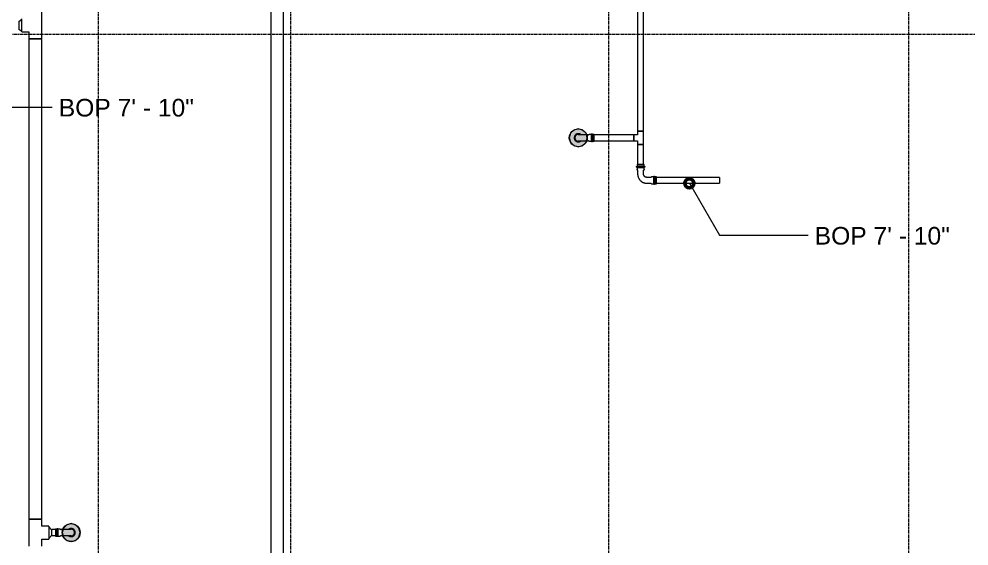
# Model space of a CAD drawing. Header units: inches. Extents: x -3679 to 241, y -496 to 1784.
# Drawn here: x -3072.6 to -2860.5, y 848.8 to 966.4 of the extents above; entities that cross this region are included whole.
import ezdxf

# ---------------------------------------------------------------- set-up
doc = ezdxf.new("R2010")
doc.units = ezdxf.units.IN
doc.header["$MEASUREMENT"] = 0
doc.linetypes.add('Grid Line', pattern=[0.875, 0.5, -0.125, 0.125, -0.125])
for name, color, linetype, lineweight in [('A-ANNO-NOTE', 250, 'Continuous', 9), ('G-ANNO-DIMS', 251, 'Continuous', 9), ('P-PIPE', 1, 'Continuous', 9), ('P-PIPE-CNTR', 1, 'Continuous', 9), ('S-GRID', 8, 'Continuous', 9)]:
    doc.layers.add(name, color=color, linetype=linetype, lineweight=lineweight)
doc.styles.add('Arial', font='arial.ttf', dxfattribs={"height": 3.934132})

# ---------------------------------------------------------------- blocks, each defined once
blk = doc.blocks.new('Victaulic-VicPress316-Elbow 90-45deg Style P568_P571 - Standard-V2-SECOND LEVEL')
at = {"layer": 'P-PIPE'}
for p, q in [((-3203.81, 730.05), (-3203.81, 729.6)), ((-3203.7, 731.1), (-3203.7, 730.2)), ((-3202.39, 730.21), (-3202.39, 731.1)), ((-3202.28, 729.6), (-3202.28, 730.05)), ((-3203.05, 729.6), (-3203.81, 729.6)), ((-3203.81, 729.31), (-3203.81, 728.97)), ((-3203.05, 729.31), (-3203.81, 729.31)), ((-3203.81, 728.97), (-3203.05, 728.97)), ((-3202.28, 729.6), (-3203.05, 729.6)), ((-3202.28, 729.31), (-3203.05, 729.31)), ((-3203.05, 728.97), (-3202.28, 728.97)), ((-3202.28, 728.97), (-3202.28, 729.31))]:
    blk.add_line(p, q, dxfattribs=at)
at = {"layer": 'P-PIPE', "flags": 128}
for points in [[(-3203.05, 733.4), (-3203.08, 733.4), (-3203.12, 733.4), (-3203.16, 733.4), (-3203.19, 733.39), (-3203.23, 733.38), (-3203.26, 733.38), (-3203.3, 733.37), (-3203.33, 733.36), (-3203.37, 733.34), (-3203.4, 733.33), (-3203.43, 733.32), (-3203.47, 733.3), (-3203.5, 733.28), (-3203.53, 733.26), (-3203.56, 733.24), (-3203.59, 733.22), (-3203.62, 733.2), (-3203.65, 733.18), (-3203.67, 733.15), (-3203.7, 733.13), (-3203.73, 733.1), (-3203.75, 733.07), (-3203.77, 733.04), (-3203.79, 733.01), (-3203.81, 732.98), (-3203.83, 732.95), (-3203.85, 732.92), (-3203.87, 732.89), (-3203.88, 732.85), (-3203.9, 732.82), (-3203.91, 732.79), (-3203.92, 732.75), (-3203.93, 732.72), (-3203.94, 732.68), (-3203.94, 732.65), (-3203.95, 732.61), (-3203.95, 732.57), (-3203.96, 732.54), (-3203.96, 732.5), (-3203.96, 732.46), (-3203.96, 732.43), (-3203.95, 732.39), (-3203.95, 732.35), (-3203.94, 732.32), (-3203.93, 732.28), (-3203.93, 732.25), (-3203.91, 732.21), (-3203.9, 732.18), (-3203.89, 732.14), (-3203.88, 732.11), (-3203.86, 732.08), (-3203.84, 732.05), (-3203.82, 732.01), (-3203.8, 731.98), (-3203.78, 731.95), (-3203.76, 731.92), (-3203.74, 731.9), (-3203.71, 731.87)], [(-3203.05, 733.26), (-3203.08, 733.26), (-3203.11, 733.25), (-3203.14, 733.25), (-3203.17, 733.25), (-3203.2, 733.24), (-3203.23, 733.23), (-3203.26, 733.23), (-3203.29, 733.22), (-3203.32, 733.21), (-3203.34, 733.2), (-3203.37, 733.18), (-3203.4, 733.17), (-3203.43, 733.16), (-3203.45, 733.14), (-3203.48, 733.12), (-3203.5, 733.1), (-3203.53, 733.09), (-3203.55, 733.07), (-3203.57, 733.05), (-3203.6, 733.02), (-3203.62, 733), (-3203.64, 732.98), (-3203.66, 732.95), (-3203.67, 732.93), (-3203.69, 732.9), (-3203.71, 732.88), (-3203.72, 732.85), (-3203.74, 732.82), (-3203.75, 732.8), (-3203.76, 732.77), (-3203.77, 732.74), (-3203.78, 732.71), (-3203.79, 732.68), (-3203.8, 732.65), (-3203.8, 732.62), (-3203.81, 732.59), (-3203.81, 732.56), (-3203.81, 732.53), (-3203.81, 732.5), (-3203.81, 732.47), (-3203.81, 732.44), (-3203.81, 732.41), (-3203.8, 732.38), (-3203.8, 732.35), (-3203.79, 732.32), (-3203.78, 732.29), (-3203.78, 732.26), (-3203.77, 732.23), (-3203.76, 732.2), (-3203.74, 732.17), (-3203.73, 732.14), (-3203.72, 732.12), (-3203.7, 732.1)], [(-3203.7, 732.49), (-3203.7, 732.49), (-3203.7, 732.49), (-3203.7, 732.48), (-3203.7, 732.47), (-3203.7, 732.46), (-3203.7, 732.45), (-3203.7, 732.44), (-3203.7, 732.42), (-3203.7, 732.4), (-3203.7, 732.38), (-3203.7, 732.36), (-3203.7, 732.33), (-3203.7, 732.31), (-3203.7, 732.28), (-3203.7, 732.25), (-3203.7, 732.21), (-3203.7, 732.18), (-3203.7, 732.14), (-3203.7, 732.11), (-3203.7, 732.07), (-3203.7, 732.03), (-3203.7, 731.98), (-3203.7, 731.94), (-3203.7, 731.9), (-3203.7, 731.85), (-3203.7, 731.8), (-3203.7, 731.75), (-3203.7, 731.7), (-3203.7, 731.65), (-3203.7, 731.6), (-3203.7, 731.55), (-3203.7, 731.5), (-3203.7, 731.44), (-3203.7, 731.39), (-3203.7, 731.33), (-3203.7, 731.28), (-3203.7, 731.22), (-3203.7, 731.17), (-3203.7, 731.11), (-3203.7, 731.1)], [(-3202.39, 731.86), (-3202.37, 731.88), (-3202.34, 731.91), (-3202.32, 731.94), (-3202.3, 731.97), (-3202.28, 732), (-3202.26, 732.03), (-3202.24, 732.06), (-3202.23, 732.09), (-3202.21, 732.13), (-3202.2, 732.16), (-3202.18, 732.19), (-3202.17, 732.23), (-3202.16, 732.26), (-3202.15, 732.3), (-3202.15, 732.33), (-3202.14, 732.37), (-3202.14, 732.41), (-3202.14, 732.44), (-3202.13, 732.48), (-3202.13, 732.52), (-3202.14, 732.55), (-3202.14, 732.59), (-3202.14, 732.63), (-3202.15, 732.66), (-3202.16, 732.7), (-3202.17, 732.73), (-3202.18, 732.77), (-3202.19, 732.8), (-3202.2, 732.84), (-3202.22, 732.87), (-3202.23, 732.9), (-3202.25, 732.93), (-3202.27, 732.97), (-3202.29, 733), (-3202.31, 733.03), (-3202.33, 733.06), (-3202.35, 733.08), (-3202.38, 733.11), (-3202.4, 733.14), (-3202.43, 733.16), (-3202.46, 733.19), (-3202.49, 733.21), (-3202.51, 733.23), (-3202.55, 733.25), (-3202.58, 733.27), (-3202.61, 733.29), (-3202.64, 733.31), (-3202.67, 733.32), (-3202.71, 733.34), (-3202.74, 733.35), (-3202.78, 733.36), (-3202.81, 733.37), (-3202.85, 733.38), (-3202.88, 733.39), (-3202.92, 733.39), (-3202.95, 733.4), (-3202.99, 733.4), (-3203.03, 733.4), (-3203.05, 733.4)], [(-3202.39, 732.1), (-3202.37, 732.13), (-3202.36, 732.16), (-3202.34, 732.18), (-3202.33, 732.21), (-3202.32, 732.24), (-3202.31, 732.27), (-3202.3, 732.3), (-3202.3, 732.33), (-3202.29, 732.36), (-3202.29, 732.39), (-3202.28, 732.42), (-3202.28, 732.45), (-3202.28, 732.48), (-3202.28, 732.51), (-3202.28, 732.54), (-3202.28, 732.57), (-3202.29, 732.6), (-3202.29, 732.63), (-3202.3, 732.66), (-3202.31, 732.69), (-3202.32, 732.72), (-3202.33, 732.75), (-3202.34, 732.78), (-3202.35, 732.81), (-3202.36, 732.84), (-3202.38, 732.86), (-3202.39, 732.89), (-3202.41, 732.92), (-3202.43, 732.94), (-3202.44, 732.97), (-3202.46, 732.99), (-3202.48, 733.01), (-3202.51, 733.03), (-3202.53, 733.06), (-3202.55, 733.08), (-3202.58, 733.09), (-3202.6, 733.11), (-3202.62, 733.13), (-3202.65, 733.15), (-3202.68, 733.16), (-3202.7, 733.18), (-3202.73, 733.19), (-3202.76, 733.2), (-3202.79, 733.21), (-3202.82, 733.22), (-3202.85, 733.23), (-3202.88, 733.24), (-3202.91, 733.24), (-3202.94, 733.25), (-3202.97, 733.25), (-3203, 733.26), (-3203.03, 733.26), (-3203.05, 733.26)], [(-3202.39, 731.1), (-3202.39, 731.15), (-3202.39, 731.21), (-3202.39, 731.26), (-3202.39, 731.32), (-3202.39, 731.37), (-3202.39, 731.43), (-3202.39, 731.48), (-3202.39, 731.54), (-3202.39, 731.59), (-3202.39, 731.64), (-3202.39, 731.69), (-3202.39, 731.74), (-3202.39, 731.79), (-3202.39, 731.84), (-3202.39, 731.88), (-3202.39, 731.93), (-3202.39, 731.97), (-3202.39, 732.02), (-3202.39, 732.06), (-3202.39, 732.1), (-3202.39, 732.13), (-3202.39, 732.17), (-3202.39, 732.21), (-3202.39, 732.24), (-3202.39, 732.27), (-3202.39, 732.3), (-3202.39, 732.33), (-3202.39, 732.35), (-3202.39, 732.37), (-3202.39, 732.4), (-3202.39, 732.41), (-3202.39, 732.43), (-3202.39, 732.45), (-3202.39, 732.46), (-3202.39, 732.47), (-3202.39, 732.48), (-3202.39, 732.48), (-3202.39, 732.49), (-3202.39, 732.49), (-3202.39, 732.49)], [(-3203.81, 730.05), (-3203.81, 730.06), (-3203.81, 730.07), (-3203.81, 730.08), (-3203.81, 730.09), (-3203.81, 730.11), (-3203.8, 730.12), (-3203.8, 730.13), (-3203.8, 730.14), (-3203.8, 730.15), (-3203.79, 730.16), (-3203.79, 730.17), (-3203.78, 730.18), (-3203.78, 730.19), (-3203.77, 730.2), (-3203.76, 730.2), (-3203.76, 730.21), (-3203.75, 730.22), (-3203.74, 730.23), (-3203.74, 730.24), (-3203.73, 730.25), (-3203.72, 730.25), (-3203.71, 730.26), (-3203.71, 730.27), (-3203.7, 730.27)], [(-3202.39, 730.27), (-3202.38, 730.26), (-3202.37, 730.26), (-3202.36, 730.25), (-3202.36, 730.24), (-3202.35, 730.23), (-3202.34, 730.22), (-3202.33, 730.22), (-3202.33, 730.21), (-3202.32, 730.2), (-3202.32, 730.19), (-3202.31, 730.18), (-3202.31, 730.17), (-3202.3, 730.16), (-3202.3, 730.15), (-3202.29, 730.14), (-3202.29, 730.13), (-3202.29, 730.12), (-3202.29, 730.11), (-3202.28, 730.1), (-3202.28, 730.09), (-3202.28, 730.07), (-3202.28, 730.06), (-3202.28, 730.05), (-3202.28, 730.05)], [(-3203.81, 729.31), (-3203.82, 729.31), (-3203.82, 729.31), (-3203.83, 729.31), (-3203.84, 729.31), (-3203.84, 729.31), (-3203.85, 729.31), (-3203.85, 729.31), (-3203.86, 729.32), (-3203.86, 729.32), (-3203.87, 729.32), (-3203.87, 729.32), (-3203.88, 729.32), (-3203.88, 729.33), (-3203.89, 729.33), (-3203.89, 729.33), (-3203.9, 729.34), (-3203.9, 729.34), (-3203.91, 729.34), (-3203.91, 729.35), (-3203.92, 729.35), (-3203.92, 729.36), (-3203.92, 729.36), (-3203.93, 729.37), (-3203.93, 729.37), (-3203.93, 729.38), (-3203.94, 729.38), (-3203.94, 729.39), (-3203.94, 729.39), (-3203.95, 729.4), (-3203.95, 729.4), (-3203.95, 729.41), (-3203.95, 729.41), (-3203.95, 729.42), (-3203.95, 729.42), (-3203.96, 729.43), (-3203.96, 729.44), (-3203.96, 729.44), (-3203.96, 729.45), (-3203.96, 729.45), (-3203.96, 729.46), (-3203.96, 729.46), (-3203.96, 729.47), (-3203.96, 729.48), (-3203.96, 729.48), (-3203.95, 729.49), (-3203.95, 729.49), (-3203.95, 729.5), (-3203.95, 729.5), (-3203.95, 729.51), (-3203.94, 729.51), (-3203.94, 729.52), (-3203.94, 729.52), (-3203.94, 729.53), (-3203.93, 729.53), (-3203.93, 729.54), (-3203.93, 729.54), (-3203.92, 729.55), (-3203.92, 729.55), (-3203.92, 729.56), (-3203.91, 729.56), (-3203.91, 729.57), (-3203.9, 729.57), (-3203.9, 729.57), (-3203.89, 729.58), (-3203.89, 729.58), (-3203.88, 729.58), (-3203.88, 729.58), (-3203.87, 729.59), (-3203.87, 729.59), (-3203.86, 729.59), (-3203.86, 729.59), (-3203.85, 729.59), (-3203.84, 729.6), (-3203.84, 729.6), (-3203.83, 729.6), (-3203.83, 729.6), (-3203.82, 729.6), (-3203.82, 729.6), (-3203.81, 729.6)], [(-3203.05, 729.6), (-3203.08, 729.6), (-3203.11, 729.6), (-3203.14, 729.6), (-3203.17, 729.6), (-3203.2, 729.6), (-3203.23, 729.6), (-3203.26, 729.6), (-3203.29, 729.6), (-3203.32, 729.6), (-3203.34, 729.6), (-3203.37, 729.6), (-3203.4, 729.6), (-3203.43, 729.6), (-3203.45, 729.6), (-3203.48, 729.6), (-3203.5, 729.6), (-3203.53, 729.6), (-3203.55, 729.6), (-3203.57, 729.6), (-3203.6, 729.6), (-3203.62, 729.6), (-3203.64, 729.6), (-3203.66, 729.6), (-3203.67, 729.6), (-3203.69, 729.6), (-3203.71, 729.6), (-3203.72, 729.6), (-3203.74, 729.6), (-3203.75, 729.6), (-3203.76, 729.6), (-3203.77, 729.6), (-3203.78, 729.6), (-3203.79, 729.6), (-3203.8, 729.6), (-3203.8, 729.6), (-3203.81, 729.6), (-3203.81, 729.6), (-3203.81, 729.6), (-3203.81, 729.6), (-3203.81, 729.6)], [(-3203.81, 729.6), (-3203.81, 729.6), (-3203.81, 729.6), (-3203.81, 729.6), (-3203.8, 729.6), (-3203.8, 729.6), (-3203.79, 729.6), (-3203.78, 729.6), (-3203.77, 729.6)], [(-3203.77, 729.31), (-3203.78, 729.31), (-3203.79, 729.31), (-3203.8, 729.31), (-3203.8, 729.31), (-3203.81, 729.31), (-3203.81, 729.31), (-3203.81, 729.31), (-3203.81, 729.31), (-3203.81, 729.31)], [(-3203.81, 729.31), (-3203.81, 729.31), (-3203.81, 729.31), (-3203.81, 729.31), (-3203.8, 729.31), (-3203.8, 729.31), (-3203.79, 729.31), (-3203.78, 729.31), (-3203.77, 729.31), (-3203.76, 729.31), (-3203.75, 729.31), (-3203.74, 729.31), (-3203.73, 729.31), (-3203.71, 729.31), (-3203.7, 729.31), (-3203.68, 729.31), (-3203.66, 729.31), (-3203.64, 729.31), (-3203.62, 729.31), (-3203.6, 729.31), (-3203.58, 729.31), (-3203.56, 729.31), (-3203.53, 729.31), (-3203.51, 729.31), (-3203.49, 729.31), (-3203.46, 729.31), (-3203.43, 729.31), (-3203.41, 729.31), (-3203.38, 729.31), (-3203.35, 729.31), (-3203.32, 729.31), (-3203.29, 729.31), (-3203.27, 729.31), (-3203.24, 729.31), (-3203.21, 729.31), (-3203.18, 729.31), (-3203.15, 729.31), (-3203.12, 729.31), (-3203.08, 729.31), (-3203.05, 729.31), (-3203.05, 729.31)], [(-3202.28, 729.6), (-3202.28, 729.6), (-3202.28, 729.6), (-3202.29, 729.6), (-3202.29, 729.6), (-3202.29, 729.6), (-3202.3, 729.6), (-3202.31, 729.6), (-3202.32, 729.6), (-3202.33, 729.6), (-3202.34, 729.6), (-3202.35, 729.6), (-3202.37, 729.6), (-3202.38, 729.6), (-3202.4, 729.6), (-3202.41, 729.6), (-3202.43, 729.6), (-3202.45, 729.6), (-3202.47, 729.6), (-3202.49, 729.6), (-3202.51, 729.6), (-3202.53, 729.6), (-3202.56, 729.6), (-3202.58, 729.6), (-3202.61, 729.6), (-3202.63, 729.6), (-3202.66, 729.6), (-3202.68, 729.6), (-3202.71, 729.6), (-3202.74, 729.6), (-3202.77, 729.6), (-3202.8, 729.6), (-3202.83, 729.6), (-3202.86, 729.6), (-3202.89, 729.6), (-3202.92, 729.6), (-3202.95, 729.6), (-3202.98, 729.6), (-3203.01, 729.6), (-3203.04, 729.6), (-3203.05, 729.6)], [(-3203.05, 729.31), (-3203.02, 729.31), (-3202.98, 729.31), (-3202.95, 729.31), (-3202.92, 729.31), (-3202.89, 729.31), (-3202.86, 729.31), (-3202.83, 729.31), (-3202.8, 729.31), (-3202.78, 729.31), (-3202.75, 729.31), (-3202.72, 729.31), (-3202.69, 729.31), (-3202.67, 729.31), (-3202.64, 729.31), (-3202.61, 729.31), (-3202.59, 729.31), (-3202.56, 729.31), (-3202.54, 729.31), (-3202.52, 729.31), (-3202.5, 729.31), (-3202.48, 729.31), (-3202.46, 729.31), (-3202.44, 729.31), (-3202.42, 729.31), (-3202.4, 729.31), (-3202.39, 729.31), (-3202.37, 729.31), (-3202.36, 729.31), (-3202.34, 729.31), (-3202.33, 729.31), (-3202.32, 729.31), (-3202.31, 729.31), (-3202.3, 729.31), (-3202.3, 729.31), (-3202.29, 729.31), (-3202.29, 729.31), (-3202.28, 729.31), (-3202.28, 729.31), (-3202.28, 729.31), (-3202.28, 729.31)], [(-3202.32, 729.6), (-3202.31, 729.6), (-3202.3, 729.6), (-3202.3, 729.6), (-3202.29, 729.6), (-3202.29, 729.6), (-3202.28, 729.6), (-3202.28, 729.6), (-3202.28, 729.6), (-3202.28, 729.6)], [(-3202.28, 729.31), (-3202.28, 729.31), (-3202.28, 729.31), (-3202.29, 729.31), (-3202.29, 729.31), (-3202.29, 729.31), (-3202.3, 729.31), (-3202.31, 729.31), (-3202.32, 729.31)], [(-3202.28, 729.6), (-3202.27, 729.6), (-3202.27, 729.6), (-3202.26, 729.6), (-3202.26, 729.6), (-3202.25, 729.6), (-3202.24, 729.6), (-3202.24, 729.59), (-3202.23, 729.59), (-3202.23, 729.59), (-3202.22, 729.59), (-3202.22, 729.59), (-3202.21, 729.58), (-3202.21, 729.58), (-3202.2, 729.58), (-3202.2, 729.57), (-3202.19, 729.57), (-3202.19, 729.57), (-3202.18, 729.56), (-3202.18, 729.56), (-3202.18, 729.56), (-3202.17, 729.55), (-3202.17, 729.55), (-3202.16, 729.54), (-3202.16, 729.54), (-3202.16, 729.53), (-3202.15, 729.53), (-3202.15, 729.52), (-3202.15, 729.52), (-3202.15, 729.51), (-3202.14, 729.51), (-3202.14, 729.5), (-3202.14, 729.5), (-3202.14, 729.49), (-3202.14, 729.48), (-3202.14, 729.48), (-3202.14, 729.47), (-3202.13, 729.47), (-3202.13, 729.46), (-3202.13, 729.46), (-3202.13, 729.45), (-3202.13, 729.44), (-3202.13, 729.44), (-3202.14, 729.43), (-3202.14, 729.43), (-3202.14, 729.42), (-3202.14, 729.42), (-3202.14, 729.41), (-3202.14, 729.4), (-3202.14, 729.4), (-3202.15, 729.39), (-3202.15, 729.39), (-3202.15, 729.38), (-3202.16, 729.38), (-3202.16, 729.37), (-3202.16, 729.37), (-3202.17, 729.36), (-3202.17, 729.36), (-3202.17, 729.35), (-3202.18, 729.35), (-3202.18, 729.35), (-3202.19, 729.34), (-3202.19, 729.34), (-3202.19, 729.34), (-3202.2, 729.33), (-3202.2, 729.33), (-3202.21, 729.33), (-3202.21, 729.32), (-3202.22, 729.32), (-3202.23, 729.32), (-3202.23, 729.32), (-3202.24, 729.32), (-3202.24, 729.31), (-3202.25, 729.31), (-3202.25, 729.31), (-3202.26, 729.31), (-3202.26, 729.31), (-3202.27, 729.31), (-3202.28, 729.31), (-3202.28, 729.31)]]:
    blk.add_lwpolyline(points, dxfattribs=at)
blk = doc.blocks.new('Victaulic-VicPress316-Elbow 90-45deg Style P568_P571 - Standard-V1-SECOND LEVEL')
at = {"layer": 'P-PIPE'}
for p, q in [((-0.77, 3.52), (-0.77, 3.18)), ((0.77, 3.52), (-0.77, 3.52)), ((-0.77, 3.18), (0.77, 3.18)), ((-0.77, 2.89), (-0.77, 2.44)), ((-0.77, 2.89), (0.77, 2.89)), ((-0.66, 2.28), (-0.66, 1.39)), ((0.66, 1.39), (0.66, 2.28)), ((0.77, 3.18), (0.77, 3.52)), ((0.77, 2.44), (0.77, 2.89)), ((-3.18, 0.77), (-3.52, 0.77)), ((-3.52, 0.77), (-3.52, -0.77)), ((-3.18, -0.77), (-3.18, 0.77)), ((-2.44, 0.77), (-2.89, 0.77)), ((-2.89, -0.77), (-2.89, 0.77)), ((-1.39, 0.66), (-2.28, 0.66)), ((-3.52, -0.77), (-3.18, -0.77)), ((-2.89, -0.77), (-2.44, -0.77)), ((-2.28, -0.66), (-1.39, -0.66))]:
    blk.add_line(p, q, dxfattribs=at)
at = {"layer": 'P-PIPE', "flags": 128}
for points in [[(-0.77, 2.89), (-0.77, 2.89), (-0.78, 2.89), (-0.78, 2.89), (-0.79, 2.89), (-0.8, 2.89), (-0.8, 2.89), (-0.81, 2.9), (-0.81, 2.9), (-0.82, 2.9), (-0.82, 2.9), (-0.83, 2.9), (-0.83, 2.91), (-0.84, 2.91), (-0.84, 2.91), (-0.85, 2.92), (-0.85, 2.92), (-0.86, 2.92), (-0.86, 2.93), (-0.87, 2.93), (-0.87, 2.93), (-0.87, 2.94), (-0.88, 2.94), (-0.88, 2.95), (-0.89, 2.95), (-0.89, 2.96), (-0.89, 2.96), (-0.89, 2.97), (-0.9, 2.97), (-0.9, 2.98), (-0.9, 2.98), (-0.9, 2.99), (-0.91, 2.99), (-0.91, 3), (-0.91, 3.01), (-0.91, 3.01), (-0.91, 3.02), (-0.91, 3.02), (-0.91, 3.03), (-0.91, 3.03), (-0.91, 3.04), (-0.91, 3.05), (-0.91, 3.05), (-0.91, 3.06), (-0.91, 3.06), (-0.91, 3.07), (-0.91, 3.07), (-0.91, 3.08), (-0.9, 3.09), (-0.9, 3.09), (-0.9, 3.1), (-0.9, 3.1), (-0.89, 3.11), (-0.89, 3.11), (-0.89, 3.12), (-0.88, 3.12), (-0.88, 3.13), (-0.88, 3.13), (-0.87, 3.14), (-0.87, 3.14), (-0.86, 3.14), (-0.86, 3.15), (-0.86, 3.15), (-0.85, 3.15), (-0.85, 3.16), (-0.84, 3.16), (-0.84, 3.16), (-0.83, 3.17), (-0.83, 3.17), (-0.82, 3.17), (-0.82, 3.17), (-0.81, 3.17), (-0.8, 3.18), (-0.8, 3.18), (-0.79, 3.18), (-0.79, 3.18), (-0.78, 3.18), (-0.78, 3.18), (-0.77, 3.18), (-0.77, 3.18)], [(0.77, 3.18), (0.77, 3.18), (0.76, 3.18), (0.76, 3.18), (0.76, 3.18), (0.75, 3.18), (0.74, 3.18), (0.74, 3.18), (0.73, 3.18), (0.72, 3.18), (0.71, 3.18), (0.69, 3.18), (0.68, 3.18), (0.67, 3.18), (0.65, 3.18), (0.63, 3.18), (0.61, 3.18), (0.6, 3.18), (0.58, 3.18), (0.56, 3.18), (0.53, 3.18), (0.51, 3.18), (0.49, 3.18), (0.46, 3.18), (0.44, 3.18), (0.41, 3.18), (0.39, 3.18), (0.36, 3.18), (0.33, 3.18), (0.31, 3.18), (0.28, 3.18), (0.25, 3.18), (0.22, 3.18), (0.19, 3.18), (0.16, 3.18), (0.13, 3.18), (0.1, 3.18), (0.07, 3.18), (0.04, 3.18), (0.01, 3.18), (-0.02, 3.18), (-0.05, 3.18), (-0.08, 3.18), (-0.11, 3.18), (-0.14, 3.18), (-0.17, 3.18), (-0.2, 3.18), (-0.23, 3.18), (-0.26, 3.18), (-0.29, 3.18), (-0.32, 3.18), (-0.35, 3.18), (-0.37, 3.18), (-0.4, 3.18), (-0.43, 3.18), (-0.45, 3.18), (-0.48, 3.18), (-0.5, 3.18), (-0.52, 3.18), (-0.54, 3.18), (-0.57, 3.18), (-0.59, 3.18), (-0.6, 3.18), (-0.62, 3.18), (-0.64, 3.18), (-0.66, 3.18), (-0.67, 3.18), (-0.69, 3.18), (-0.7, 3.18), (-0.71, 3.18), (-0.72, 3.18), (-0.73, 3.18), (-0.74, 3.18), (-0.75, 3.18), (-0.75, 3.18), (-0.76, 3.18), (-0.76, 3.18), (-0.77, 3.18), (-0.77, 3.18), (-0.77, 3.18)], [(-0.77, 3.18), (-0.77, 3.18), (-0.76, 3.18), (-0.76, 3.18), (-0.76, 3.18), (-0.75, 3.18), (-0.74, 3.18), (-0.74, 3.18), (-0.73, 3.18)], [(-0.77, 2.89), (-0.77, 2.89), (-0.76, 2.89), (-0.76, 2.89), (-0.76, 2.89), (-0.75, 2.89), (-0.74, 2.89), (-0.74, 2.89), (-0.73, 2.89), (-0.72, 2.89), (-0.71, 2.89), (-0.69, 2.89), (-0.68, 2.89), (-0.67, 2.89), (-0.65, 2.89), (-0.63, 2.89), (-0.61, 2.89), (-0.6, 2.89), (-0.58, 2.89), (-0.56, 2.89), (-0.53, 2.89), (-0.51, 2.89), (-0.49, 2.89), (-0.46, 2.89), (-0.44, 2.89), (-0.41, 2.89), (-0.39, 2.89), (-0.36, 2.89), (-0.33, 2.89), (-0.31, 2.89), (-0.28, 2.89), (-0.25, 2.89), (-0.22, 2.89), (-0.19, 2.89), (-0.16, 2.89), (-0.13, 2.89), (-0.1, 2.89), (-0.07, 2.89), (-0.04, 2.89), (-0.01, 2.89), (0.02, 2.89), (0.05, 2.89), (0.08, 2.89), (0.11, 2.89), (0.14, 2.89), (0.17, 2.89), (0.2, 2.89), (0.23, 2.89), (0.26, 2.89), (0.29, 2.89), (0.32, 2.89), (0.35, 2.89), (0.37, 2.89), (0.4, 2.89), (0.43, 2.89), (0.45, 2.89), (0.48, 2.89), (0.5, 2.89), (0.52, 2.89), (0.54, 2.89), (0.57, 2.89), (0.59, 2.89), (0.6, 2.89), (0.62, 2.89), (0.64, 2.89), (0.66, 2.89), (0.67, 2.89), (0.69, 2.89), (0.7, 2.89), (0.71, 2.89), (0.72, 2.89), (0.73, 2.89), (0.74, 2.89), (0.75, 2.89), (0.75, 2.89), (0.76, 2.89), (0.76, 2.89), (0.77, 2.89), (0.77, 2.89), (0.77, 2.89)], [(-0.72, 2.89), (-0.73, 2.89), (-0.74, 2.89), (-0.75, 2.89), (-0.75, 2.89), (-0.76, 2.89), (-0.76, 2.89), (-0.77, 2.89), (-0.77, 2.89), (-0.77, 2.89)], [(-0.66, 2.22), (-0.67, 2.23), (-0.67, 2.23), (-0.68, 2.24), (-0.69, 2.25), (-0.7, 2.26), (-0.7, 2.27), (-0.71, 2.27), (-0.72, 2.28), (-0.72, 2.29), (-0.73, 2.3), (-0.73, 2.31), (-0.74, 2.32), (-0.74, 2.33), (-0.75, 2.34), (-0.75, 2.35), (-0.76, 2.36), (-0.76, 2.37), (-0.76, 2.38), (-0.76, 2.39), (-0.76, 2.4), (-0.77, 2.42), (-0.77, 2.43), (-0.77, 2.44), (-0.77, 2.44)], [(0.77, 2.44), (0.77, 2.43), (0.77, 2.42), (0.76, 2.41), (0.76, 2.4), (0.76, 2.38), (0.76, 2.37), (0.76, 2.36), (0.75, 2.35), (0.75, 2.34), (0.74, 2.33), (0.74, 2.32), (0.74, 2.31), (0.73, 2.3), (0.72, 2.29), (0.72, 2.29), (0.71, 2.28), (0.71, 2.27), (0.7, 2.26), (0.69, 2.25), (0.68, 2.24), (0.68, 2.24), (0.67, 2.23), (0.66, 2.22), (0.66, 2.22)], [(0.72, 3.18), (0.73, 3.18), (0.74, 3.18), (0.75, 3.18), (0.75, 3.18), (0.76, 3.18), (0.76, 3.18), (0.77, 3.18), (0.77, 3.18), (0.77, 3.18)], [(0.77, 2.89), (0.77, 2.89), (0.76, 2.89), (0.76, 2.89), (0.76, 2.89), (0.75, 2.89), (0.74, 2.89), (0.74, 2.89), (0.73, 2.89)], [(0.77, 3.18), (0.77, 3.18), (0.78, 3.18), (0.78, 3.18), (0.79, 3.18), (0.8, 3.18), (0.8, 3.18), (0.81, 3.18), (0.81, 3.17), (0.82, 3.17), (0.82, 3.17), (0.83, 3.17), (0.83, 3.17), (0.84, 3.16), (0.84, 3.16), (0.85, 3.16), (0.85, 3.15), (0.86, 3.15), (0.86, 3.15), (0.87, 3.14), (0.87, 3.14), (0.87, 3.13), (0.88, 3.13), (0.88, 3.12), (0.89, 3.12), (0.89, 3.11), (0.89, 3.11), (0.89, 3.1), (0.9, 3.1), (0.9, 3.09), (0.9, 3.09), (0.9, 3.08), (0.91, 3.08), (0.91, 3.07), (0.91, 3.07), (0.91, 3.06), (0.91, 3.05), (0.91, 3.05), (0.91, 3.04), (0.91, 3.04), (0.91, 3.03), (0.91, 3.03), (0.91, 3.02), (0.91, 3.01), (0.91, 3.01), (0.91, 3), (0.91, 3), (0.91, 2.99), (0.9, 2.99), (0.9, 2.98), (0.9, 2.98), (0.9, 2.97), (0.89, 2.97), (0.89, 2.96), (0.89, 2.96), (0.88, 2.95), (0.88, 2.95), (0.88, 2.94), (0.87, 2.94), (0.87, 2.93), (0.86, 2.93), (0.86, 2.92), (0.86, 2.92), (0.85, 2.92), (0.85, 2.91), (0.84, 2.91), (0.84, 2.91), (0.83, 2.91), (0.83, 2.9), (0.82, 2.9), (0.82, 2.9), (0.81, 2.9), (0.8, 2.9), (0.8, 2.89), (0.79, 2.89), (0.79, 2.89), (0.78, 2.89), (0.78, 2.89), (0.77, 2.89), (0.77, 2.89)], [(-3.18, 0.77), (-3.18, 0.77), (-3.18, 0.78), (-3.18, 0.78), (-3.18, 0.79), (-3.18, 0.8), (-3.18, 0.8), (-3.18, 0.81), (-3.17, 0.81), (-3.17, 0.82), (-3.17, 0.82), (-3.17, 0.83), (-3.17, 0.83), (-3.16, 0.84), (-3.16, 0.84), (-3.16, 0.85), (-3.15, 0.85), (-3.15, 0.86), (-3.15, 0.86), (-3.14, 0.87), (-3.14, 0.87), (-3.13, 0.87), (-3.13, 0.88), (-3.12, 0.88), (-3.12, 0.89), (-3.11, 0.89), (-3.11, 0.89), (-3.1, 0.89), (-3.1, 0.9), (-3.09, 0.9), (-3.09, 0.9), (-3.08, 0.9), (-3.08, 0.91), (-3.07, 0.91), (-3.07, 0.91), (-3.06, 0.91), (-3.05, 0.91), (-3.05, 0.91), (-3.04, 0.91), (-3.04, 0.91), (-3.03, 0.91), (-3.03, 0.91), (-3.02, 0.91), (-3.01, 0.91), (-3.01, 0.91), (-3, 0.91), (-3, 0.91), (-2.99, 0.91), (-2.99, 0.9), (-2.98, 0.9), (-2.98, 0.9), (-2.97, 0.9), (-2.97, 0.89), (-2.96, 0.89), (-2.96, 0.89), (-2.95, 0.88), (-2.95, 0.88), (-2.94, 0.88), (-2.94, 0.87), (-2.93, 0.87), (-2.93, 0.86), (-2.92, 0.86), (-2.92, 0.86), (-2.92, 0.85), (-2.91, 0.85), (-2.91, 0.84), (-2.91, 0.84), (-2.91, 0.83), (-2.9, 0.83), (-2.9, 0.82), (-2.9, 0.82), (-2.9, 0.81), (-2.9, 0.8), (-2.89, 0.8), (-2.89, 0.79), (-2.89, 0.79), (-2.89, 0.78), (-2.89, 0.78), (-2.89, 0.77), (-2.89, 0.77)], [(-3.18, 0.77), (-3.18, 0.77), (-3.18, 0.76), (-3.18, 0.76), (-3.18, 0.76), (-3.18, 0.75), (-3.18, 0.74), (-3.18, 0.74), (-3.18, 0.73), (-3.18, 0.72), (-3.18, 0.71), (-3.18, 0.69), (-3.18, 0.68), (-3.18, 0.67), (-3.18, 0.65), (-3.18, 0.63), (-3.18, 0.61), (-3.18, 0.6), (-3.18, 0.58), (-3.18, 0.56), (-3.18, 0.53), (-3.18, 0.51), (-3.18, 0.49), (-3.18, 0.46), (-3.18, 0.44), (-3.18, 0.41), (-3.18, 0.39), (-3.18, 0.36), (-3.18, 0.33), (-3.18, 0.31), (-3.18, 0.28), (-3.18, 0.25), (-3.18, 0.22), (-3.18, 0.19), (-3.18, 0.16), (-3.18, 0.13), (-3.18, 0.1), (-3.18, 0.07), (-3.18, 0.04), (-3.18, 0.01), (-3.18, -0.02), (-3.18, -0.05), (-3.18, -0.08), (-3.18, -0.11), (-3.18, -0.14), (-3.18, -0.17), (-3.18, -0.2), (-3.18, -0.23), (-3.18, -0.26), (-3.18, -0.29), (-3.18, -0.32), (-3.18, -0.35), (-3.18, -0.37), (-3.18, -0.4), (-3.18, -0.43), (-3.18, -0.45), (-3.18, -0.48), (-3.18, -0.5), (-3.18, -0.52), (-3.18, -0.54), (-3.18, -0.57), (-3.18, -0.59), (-3.18, -0.6), (-3.18, -0.62), (-3.18, -0.64), (-3.18, -0.66), (-3.18, -0.67), (-3.18, -0.69), (-3.18, -0.7), (-3.18, -0.71), (-3.18, -0.72), (-3.18, -0.73), (-3.18, -0.74), (-3.18, -0.75), (-3.18, -0.75), (-3.18, -0.76), (-3.18, -0.76), (-3.18, -0.77), (-3.18, -0.77), (-3.18, -0.77)], [(-3.18, 0.72), (-3.18, 0.73), (-3.18, 0.74), (-3.18, 0.75), (-3.18, 0.75), (-3.18, 0.76), (-3.18, 0.76), (-3.18, 0.77), (-3.18, 0.77), (-3.18, 0.77)], [(-2.89, -0.77), (-2.89, -0.77), (-2.89, -0.76), (-2.89, -0.76), (-2.89, -0.76), (-2.89, -0.75), (-2.89, -0.74), (-2.89, -0.74), (-2.89, -0.73), (-2.89, -0.72), (-2.89, -0.71), (-2.89, -0.69), (-2.89, -0.68), (-2.89, -0.67), (-2.89, -0.65), (-2.89, -0.63), (-2.89, -0.61), (-2.89, -0.6), (-2.89, -0.58), (-2.89, -0.56), (-2.89, -0.53), (-2.89, -0.51), (-2.89, -0.49), (-2.89, -0.46), (-2.89, -0.44), (-2.89, -0.41), (-2.89, -0.39), (-2.89, -0.36), (-2.89, -0.33), (-2.89, -0.31), (-2.89, -0.28), (-2.89, -0.25), (-2.89, -0.22), (-2.89, -0.19), (-2.89, -0.16), (-2.89, -0.13), (-2.89, -0.1), (-2.89, -0.07), (-2.89, -0.04), (-2.89, -0.01), (-2.89, 0.02), (-2.89, 0.05), (-2.89, 0.08), (-2.89, 0.11), (-2.89, 0.14), (-2.89, 0.17), (-2.89, 0.2), (-2.89, 0.23), (-2.89, 0.26), (-2.89, 0.29), (-2.89, 0.32), (-2.89, 0.35), (-2.89, 0.37), (-2.89, 0.4), (-2.89, 0.43), (-2.89, 0.45), (-2.89, 0.48), (-2.89, 0.5), (-2.89, 0.52), (-2.89, 0.54), (-2.89, 0.57), (-2.89, 0.59), (-2.89, 0.6), (-2.89, 0.62), (-2.89, 0.64), (-2.89, 0.66), (-2.89, 0.67), (-2.89, 0.69), (-2.89, 0.7), (-2.89, 0.71), (-2.89, 0.72), (-2.89, 0.73), (-2.89, 0.74), (-2.89, 0.75), (-2.89, 0.75), (-2.89, 0.76), (-2.89, 0.76), (-2.89, 0.77), (-2.89, 0.77), (-2.89, 0.77)], [(-2.89, 0.77), (-2.89, 0.77), (-2.89, 0.76), (-2.89, 0.76), (-2.89, 0.76), (-2.89, 0.75), (-2.89, 0.74), (-2.89, 0.74), (-2.89, 0.73)], [(-2.44, 0.77), (-2.43, 0.77), (-2.42, 0.77), (-2.41, 0.76), (-2.4, 0.76), (-2.38, 0.76), (-2.37, 0.76), (-2.36, 0.76), (-2.35, 0.75), (-2.34, 0.75), (-2.33, 0.74), (-2.32, 0.74), (-2.31, 0.74), (-2.3, 0.73), (-2.29, 0.72), (-2.29, 0.72), (-2.28, 0.71), (-2.27, 0.71), (-2.26, 0.7), (-2.25, 0.69), (-2.24, 0.68), (-2.24, 0.68), (-2.23, 0.67), (-2.22, 0.66), (-2.22, 0.66)], [(-0.66, 1.39), (-0.66, 1.36), (-0.66, 1.33), (-0.66, 1.3), (-0.67, 1.28), (-0.67, 1.25), (-0.68, 1.22), (-0.69, 1.19), (-0.69, 1.16), (-0.7, 1.13), (-0.72, 1.11), (-0.73, 1.08), (-0.74, 1.05), (-0.75, 1.03), (-0.77, 1), (-0.79, 0.98), (-0.8, 0.95), (-0.82, 0.93), (-0.84, 0.91), (-0.86, 0.89), (-0.88, 0.87), (-0.9, 0.85), (-0.92, 0.83), (-0.95, 0.81), (-0.97, 0.79), (-1, 0.77), (-1.02, 0.76), (-1.05, 0.74), (-1.07, 0.73), (-1.1, 0.72), (-1.13, 0.71), (-1.15, 0.7), (-1.18, 0.69), (-1.21, 0.68), (-1.24, 0.67), (-1.27, 0.67), (-1.3, 0.66), (-1.33, 0.66), (-1.36, 0.66), (-1.39, 0.66), (-1.39, 0.66)], [(-1.39, -0.66), (-1.31, -0.66), (-1.23, -0.65), (-1.15, -0.64), (-1.07, -0.63), (-0.99, -0.62), (-0.91, -0.6), (-0.83, -0.58), (-0.75, -0.55), (-0.67, -0.53), (-0.59, -0.5), (-0.52, -0.46), (-0.45, -0.43), (-0.37, -0.39), (-0.3, -0.34), (-0.24, -0.3), (-0.17, -0.25), (-0.1, -0.2), (-0.04, -0.15), (0.02, -0.09), (0.08, -0.04), (0.13, 0.02), (0.19, 0.09), (0.24, 0.15), (0.29, 0.22), (0.33, 0.29), (0.38, 0.35), (0.42, 0.43), (0.45, 0.5), (0.49, 0.57), (0.52, 0.65), (0.55, 0.73), (0.57, 0.81), (0.59, 0.88), (0.61, 0.96), (0.63, 1.04), (0.64, 1.13), (0.65, 1.21), (0.65, 1.29), (0.66, 1.37), (0.66, 1.39)], [(-3.18, -0.77), (-3.18, -0.77), (-3.18, -0.76), (-3.18, -0.76), (-3.18, -0.76), (-3.18, -0.75), (-3.18, -0.74), (-3.18, -0.74), (-3.18, -0.73)], [(-2.89, -0.77), (-2.89, -0.77), (-2.89, -0.78), (-2.89, -0.78), (-2.89, -0.79), (-2.89, -0.8), (-2.89, -0.8), (-2.9, -0.81), (-2.9, -0.81), (-2.9, -0.82), (-2.9, -0.82), (-2.9, -0.83), (-2.91, -0.83), (-2.91, -0.84), (-2.91, -0.84), (-2.92, -0.85), (-2.92, -0.85), (-2.92, -0.86), (-2.93, -0.86), (-2.93, -0.87), (-2.93, -0.87), (-2.94, -0.87), (-2.94, -0.88), (-2.95, -0.88), (-2.95, -0.89), (-2.96, -0.89), (-2.96, -0.89), (-2.97, -0.89), (-2.97, -0.9), (-2.98, -0.9), (-2.98, -0.9), (-2.99, -0.9), (-2.99, -0.91), (-3, -0.91), (-3.01, -0.91), (-3.01, -0.91), (-3.02, -0.91), (-3.02, -0.91), (-3.03, -0.91), (-3.03, -0.91), (-3.04, -0.91), (-3.05, -0.91), (-3.05, -0.91), (-3.06, -0.91), (-3.06, -0.91), (-3.07, -0.91), (-3.07, -0.91), (-3.08, -0.91), (-3.09, -0.9), (-3.09, -0.9), (-3.1, -0.9), (-3.1, -0.9), (-3.11, -0.89), (-3.11, -0.89), (-3.12, -0.89), (-3.12, -0.88), (-3.13, -0.88), (-3.13, -0.88), (-3.14, -0.87), (-3.14, -0.87), (-3.14, -0.86), (-3.15, -0.86), (-3.15, -0.86), (-3.15, -0.85), (-3.16, -0.85), (-3.16, -0.84), (-3.16, -0.84), (-3.17, -0.83), (-3.17, -0.83), (-3.17, -0.82), (-3.17, -0.82), (-3.17, -0.81), (-3.18, -0.8), (-3.18, -0.8), (-3.18, -0.79), (-3.18, -0.79), (-3.18, -0.78), (-3.18, -0.78), (-3.18, -0.77), (-3.18, -0.77)], [(-2.89, -0.72), (-2.89, -0.73), (-2.89, -0.74), (-2.89, -0.75), (-2.89, -0.75), (-2.89, -0.76), (-2.89, -0.76), (-2.89, -0.77), (-2.89, -0.77), (-2.89, -0.77)], [(-2.22, -0.66), (-2.23, -0.67), (-2.23, -0.67), (-2.24, -0.68), (-2.25, -0.69), (-2.26, -0.7), (-2.27, -0.7), (-2.27, -0.71), (-2.28, -0.72), (-2.29, -0.72), (-2.3, -0.73), (-2.31, -0.73), (-2.32, -0.74), (-2.33, -0.74), (-2.34, -0.75), (-2.35, -0.75), (-2.36, -0.76), (-2.37, -0.76), (-2.38, -0.76), (-2.39, -0.76), (-2.4, -0.76), (-2.42, -0.77), (-2.43, -0.77), (-2.44, -0.77), (-2.44, -0.77)]]:
    blk.add_lwpolyline(points, dxfattribs=at)

msp = doc.modelspace()

# ---------------------------------------------------------------- hatches: boundary and pattern name
at = {"layer": 'A-ANNO-NOTE'}
for points in [[(-2947.75, 937.91), (-2946.75, 938.18), (-2946.02, 938.91), (-2945.75, 939.91), (-2946.02, 940.91), (-2946.75, 941.64), (-2947.75, 941.91), (-2948.75, 941.64), (-2949.48, 940.91), (-2949.75, 939.91), (-2949.48, 938.91), (-2948.75, 938.18), (-2948.12, 938.01)], [(-3061, 849.74), (-3060, 850.01), (-3059.27, 850.74), (-3059, 851.74), (-3059.27, 852.74), (-3060, 853.47), (-3061, 853.74), (-3062, 853.47), (-3062.73, 852.74), (-3063, 851.74), (-3062.73, 850.74), (-3062, 850.01), (-3061.79, 849.96)]]:
    msp.add_hatch(color=256, dxfattribs=at).paths.add_polyline_path(points, flags=0)
h = msp.add_hatch(color=256, dxfattribs=at)
edge = h.paths.add_edge_path(flags=0)
edge.add_arc((-2947.75, 939.91), 2, 0, 360)
h = msp.add_hatch(color=256, dxfattribs=at)
edge = h.paths.add_edge_path(flags=0)
edge.add_arc((-3061, 851.74), 2, 0, 360)

# ---------------------------------------------------------------- linework, layer by layer
for p, q in [((-2949.48, 940.91), (-2949.75, 939.91)), ((-2949.75, 939.91), (-2949.48, 938.91)), ((-2948.75, 941.64), (-2949.48, 940.91)), ((-2947.75, 941.91), (-2948.75, 941.64)), ((-2946.75, 941.64), (-2947.75, 941.91)), ((-2946.02, 940.91), (-2946.75, 941.64)), ((-2945.75, 939.91), (-2946.02, 940.91)), ((-2946.02, 938.91), (-2945.75, 939.91)), ((-2949.48, 938.91), (-2948.75, 938.18)), ((-2948.75, 938.18), (-2948.12, 938.01)), ((-2948.12, 938.01), (-2947.75, 937.91)), ((-2947.75, 937.91), (-2946.75, 938.18)), ((-2946.75, 938.18), (-2946.02, 938.91)), ((-3062, 853.47), (-3062.73, 852.74)), ((-3061, 853.74), (-3062, 853.47)), ((-3060, 853.47), (-3061, 853.74)), ((-3059.27, 852.74), (-3060, 853.47)), ((-3062.73, 852.74), (-3063, 851.74)), ((-3063, 851.74), (-3062.73, 850.74)), ((-3062.73, 850.74), (-3062, 850.01)), ((-3060, 850.01), (-3059.27, 850.74)), ((-3059, 851.74), (-3059.27, 852.74)), ((-3059.27, 850.74), (-3059, 851.74)), ((-3062, 850.01), (-3061.79, 849.96)), ((-3061.79, 849.96), (-3061, 849.74)), ((-3061, 849.74), (-3060, 850.01))]:
    msp.add_line(p, q, dxfattribs=at)
for centre in [(-2947.75, 939.91), (-3061, 851.74)]:
    msp.add_circle(centre, 2, dxfattribs=at)
at = {"layer": 'G-ANNO-DIMS'}
for p, q in [((-3080.49, 946.73), (-3065.26, 946.73)), ((-2922.94, 929.75), (-2916.23, 918.13)), ((-2916.23, 918.13), (-2896.45, 918.13))]:
    msp.add_line(p, q, dxfattribs=at)
at = {"layer": 'G-ANNO-DIMS', "lineweight": 50}
msp.add_circle((-2922.94, 929.75), 1, dxfattribs=at)
at = {"layer": 'P-PIPE'}
for p, q in [((-3016.44, 1028.01), (-3016.44, 675.38)), ((-3013.56, 675.38), (-3013.56, 1028.01)), ((-2934.49, 997.91), (-2934.49, 941.41)), ((-2933.18, 941.41), (-2933.18, 997.91)), ((-3067.56, 962.01), (-3067.56, 967.99)), ((-3071.99, 966.31), (-3072.65, 965.81)), ((-3072.65, 965.95), (-3072.65, 964.05)), ((-3071.99, 963.56), (-3071.99, 966.44)), ((-3072.65, 964.19), (-3071.99, 963.69)), ((-3071.99, 963.56), (-3070.43, 963.56)), ((-3070.43, 963.56), (-3070.43, 962.01)), ((-3070.43, 962.01), (-3070.43, 854.73)), ((-3070.43, 962.01), (-3069.72, 962.01)), ((-3070.24, 962.01), (-3070.39, 962.01)), ((-3070.01, 962.01), (-3070.24, 962.01)), ((-3069.72, 962.01), (-3070.01, 962.01)), ((-3069.37, 962.01), (-3069.72, 962.01)), ((-3069.72, 962.01), (-3067.56, 962.01)), ((-3068.63, 962.01), (-3069.37, 962.01)), ((-3068.28, 962.01), (-3068.63, 962.01)), ((-3067.98, 962.01), (-3068.28, 962.01)), ((-3067.75, 962.01), (-3067.98, 962.01)), ((-3067.61, 962.01), (-3067.75, 962.01)), ((-3067.56, 854.73), (-3067.56, 962.01)), ((-2935.33, 940.57), (-2944.23, 940.57)), ((-2935.33, 940.57), (-2935.33, 939.25)), ((-2934.49, 940.57), (-2935.33, 940.57)), ((-2935.33, 940.54), (-2935.33, 940.57)), ((-2935.33, 940.48), (-2935.33, 940.54)), ((-2935.33, 940.37), (-2935.33, 940.48)), ((-2935.33, 940.24), (-2935.33, 940.37)), ((-2935.33, 940.08), (-2935.33, 940.24)), ((-2935.33, 939.74), (-2935.33, 940.08)), ((-2933.18, 941.41), (-2934.49, 941.41)), ((-2934.49, 941.41), (-2934.49, 940.57)), ((-2934.49, 941.41), (-2934.47, 941.41)), ((-2934.47, 941.41), (-2934.4, 941.41)), ((-2934.4, 941.41), (-2934.3, 941.41)), ((-2934.3, 941.41), (-2934.16, 941.41)), ((-2934.16, 941.41), (-2934, 941.41)), ((-2934, 941.41), (-2933.66, 941.41)), ((-2933.66, 941.41), (-2933.5, 941.41)), ((-2933.5, 941.41), (-2933.37, 941.41)), ((-2933.37, 941.41), (-2933.26, 941.41)), ((-2933.26, 941.41), (-2933.2, 941.41)), ((-2933.2, 941.41), (-2933.18, 941.41)), ((-2933.18, 938.41), (-2933.18, 941.41)), ((-2944.23, 939.25), (-2935.33, 939.25)), ((-2935.33, 939.58), (-2935.33, 939.74)), ((-2935.33, 939.44), (-2935.33, 939.58)), ((-2935.33, 939.34), (-2935.33, 939.44)), ((-2935.33, 939.27), (-2935.33, 939.34)), ((-2935.33, 939.25), (-2935.33, 939.27)), ((-2935.33, 939.25), (-2934.49, 939.25)), ((-2934.49, 939.25), (-2934.49, 938.41)), ((-2934.47, 938.41), (-2934.49, 938.41)), ((-2934.49, 938.41), (-2934.49, 933.93)), ((-2934.49, 938.41), (-2933.18, 938.41)), ((-2934.4, 938.41), (-2934.47, 938.41)), ((-2934.3, 938.41), (-2934.4, 938.41)), ((-2934.16, 938.41), (-2934.3, 938.41)), ((-2934, 938.41), (-2934.16, 938.41)), ((-2933.66, 938.41), (-2934, 938.41)), ((-2933.5, 938.41), (-2933.66, 938.41)), ((-2933.37, 938.41), (-2933.5, 938.41)), ((-2933.26, 938.41), (-2933.37, 938.41)), ((-2933.2, 938.41), (-2933.26, 938.41)), ((-2933.18, 938.41), (-2933.2, 938.41)), ((-2933.18, 933.93), (-2933.18, 938.41)), ((-2916.25, 931.07), (-2930.31, 931.07)), ((-2930.31, 929.75), (-2916.25, 929.75)), ((-2916.25, 931.07), (-2916.25, 929.75)), ((-3068.28, 854.73), (-3070.43, 854.73)), ((-3070.43, 854.73), (-3070.43, 848.75)), ((-3070.39, 854.73), (-3070.24, 854.73)), ((-3070.24, 854.73), (-3070.01, 854.73)), ((-3070.01, 854.73), (-3069.72, 854.73)), ((-3069.72, 854.73), (-3069.37, 854.73)), ((-3069.37, 854.73), (-3068.63, 854.73)), ((-3068.63, 854.73), (-3068.28, 854.73)), ((-3067.56, 854.73), (-3068.28, 854.73)), ((-3068.28, 854.73), (-3067.98, 854.73)), ((-3067.98, 854.73), (-3067.75, 854.73)), ((-3067.75, 854.73), (-3067.61, 854.73)), ((-3067.56, 853.18), (-3067.56, 854.73)), ((-3066.01, 853.18), (-3067.56, 853.18)), ((-3066.01, 853.18), (-3066.01, 850.31)), ((-3065.35, 852.31), (-3066, 853.05)), ((-3066, 850.43), (-3065.35, 851.18)), ((-3064.52, 852.4), (-3065.35, 852.4)), ((-3065.35, 851.09), (-3065.35, 852.4)), ((-3065.35, 851.09), (-3064.52, 851.09)), ((-3067.56, 848.75), (-3067.56, 850.31)), ((-3067.56, 850.31), (-3066.01, 850.31))]:
    msp.add_line(p, q, dxfattribs=at)
at = {"layer": 'P-PIPE-CNTR'}
for p, q in [((-2948.75, 939.91), (-2948.49, 939.91)), ((-2947.75, 940.65), (-2947.75, 940.91)), ((-2947.75, 938.91), (-2947.75, 939.17)), ((-3061, 852.48), (-3061, 852.74)), ((-3061, 850.74), (-3061, 851.01)), ((-3060.26, 851.74), (-3060, 851.74))]:
    msp.add_line(p, q, dxfattribs=at)
at = {"layer": 'S-GRID', "linetype": 'Grid Line'}
for p, q in [((-3055, 1771.74), (-3055, -484.26)), ((-3012, 1771.74), (-3012, -484.26)), ((-2941, 1771.74), (-2941, -484.26)), ((-2874, 1771.74), (-2874, -484.26)), ((228, 963), (-3666.39, 963))]:
    msp.add_line(p, q, dxfattribs=at)

# ---------------------------------------------------------------- block references
at = {"layer": 'P-PIPE'}
for name, p, rotation in [('Victaulic-VicPress316-Elbow 90-45deg Style P568_P571 - Standard-V2-SECOND LEVEL', (-2215.26, 4142.96), 90), ('Victaulic-VicPress316-Elbow 90-45deg Style P568_P571 - Standard-V1-SECOND LEVEL', (-2933.83, 930.41), 270), ('Victaulic-VicPress316-Elbow 90-45deg Style P568_P571 - Standard-V2-SECOND LEVEL', (-3793.49, -2351.3), 270)]:
    msp.add_blockref(name, p, dxfattribs=dict(at, rotation=rotation))

# ---------------------------------------------------------------- texts
at = {"layer": 'G-ANNO-DIMS', "char_height": 3.9341, "width": 35.952, "attachment_point": 1, "line_spacing_factor": 0.938532, "style": 'Arial'}
for insert in [(-3063.76, 948.6), (-2894.95, 920)]:
    msp.add_mtext('BOP 7\' - 10"', dxfattribs=dict(at, insert=insert))

doc.saveas('drawing.dxf')
